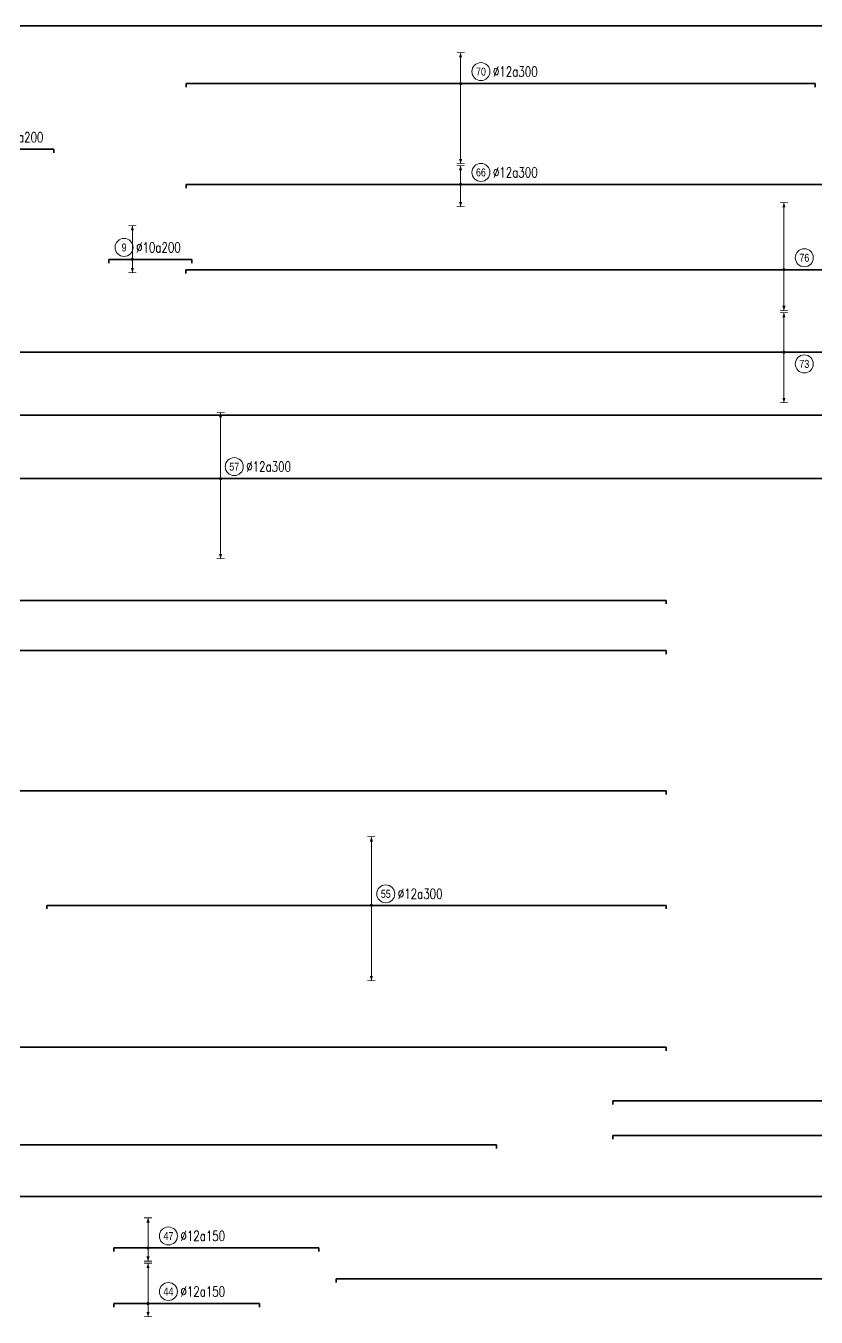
# Model space of a CAD drawing. Header units: millimetres. Extents: x -415354 to 883813, y -531490 to 486716.
# Drawn here: x 82576 to 122074, y 980 to 65540 of the extents above; entities that cross this region are included whole.
import ezdxf
from ezdxf.enums import TextEntityAlignment as Align

# ---------------------------------------------------------------- set-up
doc = ezdxf.new("R2010")
doc.units = ezdxf.units.MM
doc.header["$MEASUREMENT"] = 0
for name, color, linetype, lineweight in [('NDC_S_DIM', 1, 'Continuous', 15), ('NDC_S_REBAR', 4, 'Continuous', 35), ('NDC_S_VN TEXT', 7, 'Continuous', 20)]:
    doc.layers.add(name, color=color, linetype=linetype, lineweight=lineweight)
doc.styles.add('ARIAL', font='arial.ttf', dxfattribs={"width": 0.8})
doc.styles.add('NDC_EN TXT', font='romans.shx', dxfattribs={"width": 0.8})

# ---------------------------------------------------------------- blocks, each defined once
blk = doc.blocks.new('*U178')
h = blk.add_hatch(color=6)
edge = h.paths.add_edge_path()
edge.add_arc((-2.99, 0), 0.3, 0, 360)
at = {"layer": 'NDC_S_DIM', "color": 8}
for q in [(-2.99, 16.78), (-2.99, -10.21)]:
    blk.add_line((-2.99, 0), q, dxfattribs=at)
for points in [[(-3.99, 16.78, 0.2, 0.2, 0), (-1.99, 16.78, 0, 0, 0)], [(-3.99, -10.21, 0.2, 0.2, 0), (-1.99, -10.21, 0, 0, 0)]]:
    blk.add_lwpolyline(points, format="xyseb", dxfattribs=at)
at = {"layer": 'NDC_S_DIM'}
blk.add_circle((2.1, 3), 2.25, dxfattribs=at)
at = {"layer": 'NDC_S_DIM', "color": 6}
blk.add_circle((-2.99, 0), 0.3, dxfattribs=at)
at = {"layer": 'NDC_S_DIM', "color": 8}
for points in [[(-3.39, 15.58), (-2.99, 16.78), (-2.59, 15.58)], [(-3.39, -9.01), (-2.99, -10.21), (-2.59, -9.01)]]:
    blk.add_solid(points, dxfattribs=at)
at = {"layer": 'NDC_S_REBAR'}
for p, q in [((0, 0), (-152.41, 0)), ((-152.41, 0), (-152.41, -0.9)), ((0, 0), (465.04, 0)), ((-152.41, -0.9), (-152.41, -0.9))]:
    blk.add_line(p, q, dxfattribs=at)
at = {"layer": 'NDC_S_VN TEXT', "style": 'ARIAL', "width": 0.8}
blk.add_attdef('KHT', text='', height=2, dxfattribs=at).set_placement((2.1, 3), align=Align.MIDDLE_CENTER)
at = {"layer": 'NDC_S_VN TEXT', "color": 3, "style": 'NDC_EN TXT', "width": 0.75}
blk.add_attdef('DKT', (5.1, 1.75), '', height=2.5, dxfattribs=at)
blk = doc.blocks.new('*U179')
h = blk.add_hatch(color=6)
edge = h.paths.add_edge_path()
edge.add_arc((-2.99, 0), 0.3, 0, 360)
at = {"layer": 'NDC_S_DIM', "color": 8}
for q in [(-2.99, 9.9), (-2.99, -12.61)]:
    blk.add_line((-2.99, 0), q, dxfattribs=at)
for points in [[(-3.99, 9.9, 0.2, 0.2, 0), (-1.99, 9.9, 0, 0, 0)], [(-3.99, -12.61, 0.2, 0.2, 0), (-1.99, -12.61, 0, 0, 0)]]:
    blk.add_lwpolyline(points, format="xyseb", dxfattribs=at)
at = {"layer": 'NDC_S_DIM', "color": 6}
blk.add_circle((-2.99, 0), 0.3, dxfattribs=at)
at = {"layer": 'NDC_S_DIM'}
blk.add_circle((2.1, -2.92), 2.25, dxfattribs=at)
at = {"layer": 'NDC_S_DIM', "color": 8}
for points in [[(-3.39, 8.7), (-2.99, 9.9), (-2.59, 8.7)], [(-3.39, -11.41), (-2.99, -12.61), (-2.59, -11.41)]]:
    blk.add_solid(points, dxfattribs=at)
at = {"layer": 'NDC_S_REBAR'}
for q in [(-477.16, 0), (465.04, 0)]:
    blk.add_line((0, 0), q, dxfattribs=at)
at = {"layer": 'NDC_S_VN TEXT', "style": 'ARIAL', "width": 0.8}
blk.add_attdef('KHT', text='', height=2, dxfattribs=at).set_placement((2.1, -2.92), align=Align.MIDDLE_CENTER)
at = {"layer": 'NDC_S_VN TEXT', "color": 3, "style": 'NDC_EN TXT', "width": 0.75}
blk.add_attdef('DKT', (5.1, -4.17), '', height=2.5, dxfattribs=at)
blk = doc.blocks.new('*U180')
h = blk.add_hatch(color=6)
edge = h.paths.add_edge_path()
edge.add_arc((-9, 0), 0.3, 0, 360)
at = {"layer": 'NDC_S_DIM', "color": 8}
for q in [(-9, 16.49), (-9, -20.01)]:
    blk.add_line((-9, 0), q, dxfattribs=at)
for points in [[(-10, 16.49, 0.2, 0.2, 0), (-8, 16.49, 0, 0, 0)], [(-10, -20.01, 0.2, 0.2, 0), (-8, -20.01, 0, 0, 0)]]:
    blk.add_lwpolyline(points, format="xyseb", dxfattribs=at)
at = {"layer": 'NDC_S_DIM'}
blk.add_circle((-5.58, 3), 2.25, dxfattribs=at)
at = {"layer": 'NDC_S_DIM', "color": 6}
blk.add_circle((-9, 0), 0.3, dxfattribs=at)
at = {"layer": 'NDC_S_DIM', "color": 8}
for points in [[(-9.4, 15.29), (-9, 16.49), (-8.6, 15.29)], [(-9.4, -18.81), (-9, -20.01), (-8.6, -18.81)]]:
    blk.add_solid(points, dxfattribs=at)
at = {"layer": 'NDC_S_REBAR'}
for q in [(-270.14, 0), (201.31, 0)]:
    blk.add_line((0, 0), q, dxfattribs=at)
at = {"layer": 'NDC_S_VN TEXT', "style": 'ARIAL', "width": 0.8}
blk.add_attdef('KHT', text='', height=2, dxfattribs=at).set_placement((-5.58, 3), align=Align.MIDDLE_CENTER)
at = {"layer": 'NDC_S_VN TEXT', "color": 3, "style": 'NDC_EN TXT', "width": 0.75}
blk.add_attdef('DKT', (-2.58, 1.75), '', height=2.5, dxfattribs=at)
blk = doc.blocks.new('*U168')
h = blk.add_hatch(color=6)
edge = h.paths.add_edge_path()
edge.add_arc((-2.99, 0), 0.3, 0, 360)
at = {"layer": 'NDC_S_DIM', "color": 8}
for q in [(-2.99, 11.16), (-2.99, -7.09)]:
    blk.add_line((-2.99, 0), q, dxfattribs=at)
for points in [[(-3.99, 11.16, 0.2, 0.2, 0), (-1.99, 11.16, 0, 0, 0)], [(-3.99, -7.09, 0.2, 0.2, 0), (-1.99, -7.09, 0, 0, 0)]]:
    blk.add_lwpolyline(points, format="xyseb", dxfattribs=at)
at = {"layer": 'NDC_S_DIM'}
blk.add_circle((2.1, 3), 2.25, dxfattribs=at)
at = {"layer": 'NDC_S_DIM', "color": 6}
blk.add_circle((-2.99, 0), 0.3, dxfattribs=at)
at = {"layer": 'NDC_S_DIM', "color": 8}
for points in [[(-3.39, 9.96), (-2.99, 11.16), (-2.59, 9.96)], [(-3.39, -5.89), (-2.99, -7.09), (-2.59, -5.89)]]:
    blk.add_solid(points, dxfattribs=at)
at = {"layer": 'NDC_S_REBAR'}
for p, q in [((0, 0), (-98.24, 0)), ((-98.24, 0), (-98.24, -0.9)), ((0, 0), (202.46, 0)), ((202.46, 0), (202.46, -0.9)), ((-98.24, -0.9), (-98.24, -0.9)), ((202.46, -0.9), (202.46, -0.9))]:
    blk.add_line(p, q, dxfattribs=at)
at = {"layer": 'NDC_S_VN TEXT', "style": 'ARIAL', "width": 0.8}
blk.add_attdef('KHT', text='', height=2, dxfattribs=at).set_placement((2.1, 3), align=Align.MIDDLE_CENTER)
at = {"layer": 'NDC_S_VN TEXT', "color": 3, "style": 'NDC_EN TXT', "width": 0.75}
blk.add_attdef('DKT', (5.1, 1.75), '', height=2.5, dxfattribs=at)
blk = doc.blocks.new('*U171')
at = {"layer": 'NDC_S_REBAR'}
for p, q in [((0, 0), (470.92, 0)), ((470.92, 0), (470.92, -0.9)), ((470.92, -0.9), (470.92, -0.9))]:
    blk.add_line(p, q, dxfattribs=at)
at = {"layer": 'NDC_S_VN TEXT', "style": 'ARIAL', "width": 0.8}
blk.add_attdef('KHT', text='', height=2, dxfattribs=at).set_placement((2.1, 3), align=Align.MIDDLE_CENTER)
at = {"layer": 'NDC_S_VN TEXT', "color": 3, "style": 'NDC_EN TXT', "width": 0.75}
blk.add_attdef('DKT', (5.1, 1.75), '', height=2.5, dxfattribs=at)
blk = doc.blocks.new('*U169')
at = {"layer": 'NDC_S_REBAR'}
for p, q in [((0, 0), (333.25, 0)), ((333.25, 0), (333.25, -0.9)), ((333.25, -0.9), (333.25, -0.9))]:
    blk.add_line(p, q, dxfattribs=at)
at = {"layer": 'NDC_S_VN TEXT', "style": 'ARIAL', "width": 0.8}
blk.add_attdef('KHT', text='', height=2, dxfattribs=at).set_placement((-32.97, 3), align=Align.MIDDLE_CENTER)
at = {"layer": 'NDC_S_VN TEXT', "color": 3, "style": 'NDC_EN TXT', "width": 0.75}
blk.add_attdef('DKT', (-29.97, 1.75), '', height=2.5, dxfattribs=at)
blk = doc.blocks.new('*U165')
h = blk.add_hatch(color=6)
edge = h.paths.add_edge_path()
edge.add_arc((0, 0), 0.3, 0, 360)
at = {"layer": 'NDC_S_DIM', "color": 8}
for q in [(0, 27.51), (0, -9.49)]:
    blk.add_line((0, 0), q, dxfattribs=at)
for points in [[(-1, 27.51, 0.2, 0.2, 0), (1, 27.51, 0, 0, 0)], [(-1, -9.49, 0.2, 0.2, 0), (1, -9.49, 0, 0, 0)]]:
    blk.add_lwpolyline(points, format="xyseb", dxfattribs=at)
at = {"layer": 'NDC_S_DIM'}
blk.add_circle((4.35, 3), 2.25, dxfattribs=at)
at = {"layer": 'NDC_S_DIM', "color": 6}
blk.add_circle((0, 0), 0.3, dxfattribs=at)
at = {"layer": 'NDC_S_DIM', "color": 8}
for points in [[(-0.4, 26.31), (0, 27.51), (0.4, 26.31)], [(-0.4, -8.29), (0, -9.49), (0.4, -8.29)]]:
    blk.add_solid(points, dxfattribs=at)
at = {"layer": 'NDC_S_REBAR'}
for p, q in [((0, 0), (-127.85, 0)), ((-127.85, 0), (-127.85, -0.9)), ((0, 0), (117.85, 0)), ((117.85, 0), (117.85, -0.9)), ((-127.85, -0.9), (-127.85, -0.9)), ((117.85, -0.9), (117.85, -0.9))]:
    blk.add_line(p, q, dxfattribs=at)
at = {"layer": 'NDC_S_VN TEXT', "style": 'ARIAL', "width": 0.8}
blk.add_attdef('KHT', text='', height=2, dxfattribs=at).set_placement((4.35, 3), align=Align.MIDDLE_CENTER)
at = {"layer": 'NDC_S_VN TEXT', "color": 3, "style": 'NDC_EN TXT', "width": 0.75}
blk.add_attdef('DKT', (7.35, 1.75), '', height=2.5, dxfattribs=at)
blk = doc.blocks.new('*U163')
h = blk.add_hatch(color=6)
edge = h.paths.add_edge_path()
edge.add_arc((-8.49, 0), 0.3, 0, 360)
at = {"layer": 'NDC_S_DIM', "color": 8}
for q in [(-8.49, 17.17), (-8.49, -18.83)]:
    blk.add_line((-8.49, 0), q, dxfattribs=at)
for points in [[(-9.49, 17.17, 0.2, 0.2, 0), (-7.49, 17.17, 0, 0, 0)], [(-9.49, -18.83, 0.2, 0.2, 0), (-7.49, -18.83, 0, 0, 0)]]:
    blk.add_lwpolyline(points, format="xyseb", dxfattribs=at)
at = {"layer": 'NDC_S_DIM'}
blk.add_circle((-4.89, 2.89), 2.25, dxfattribs=at)
at = {"layer": 'NDC_S_DIM', "color": 6}
blk.add_circle((-8.49, 0), 0.3, dxfattribs=at)
at = {"layer": 'NDC_S_DIM', "color": 8}
for points in [[(-8.89, 15.97), (-8.49, 17.17), (-8.09, 15.97)], [(-8.89, -17.63), (-8.49, -18.83), (-8.09, -17.63)]]:
    blk.add_solid(points, dxfattribs=at)
at = {"layer": 'NDC_S_REBAR'}
for p, q in [((0, 0), (-89.57, 0)), ((-89.57, 0), (-89.57, -0.9)), ((0, 0), (65.13, 0)), ((65.13, 0), (65.13, -0.9)), ((-89.57, -0.9), (-89.57, -0.9)), ((65.13, -0.9), (65.13, -0.9))]:
    blk.add_line(p, q, dxfattribs=at)
at = {"layer": 'NDC_S_VN TEXT', "style": 'ARIAL', "width": 0.8}
blk.add_attdef('KHT', text='', height=2, dxfattribs=at).set_placement((-4.89, 2.89), align=Align.MIDDLE_CENTER)
at = {"layer": 'NDC_S_VN TEXT', "color": 3, "style": 'NDC_EN TXT', "width": 0.75}
blk.add_attdef('DKT', (-1.89, 1.64), '', height=2.5, dxfattribs=at)
blk = doc.blocks.new('*U162')
at = {"layer": 'NDC_S_REBAR'}
blk.add_line((0, 0), (626.48, 0), dxfattribs=at)
at = {"layer": 'NDC_S_VN TEXT', "style": 'ARIAL', "width": 0.8}
blk.add_attdef('KHT', text='', height=2, dxfattribs=at).set_placement((4.31, 3.17), align=Align.MIDDLE_CENTER)
at = {"layer": 'NDC_S_VN TEXT', "color": 3, "style": 'NDC_EN TXT', "width": 0.75}
blk.add_attdef('DKT', (7.31, 1.92), '', height=2.5, dxfattribs=at)
blk = doc.blocks.new('*U90')
h = blk.add_hatch(color=6)
edge = h.paths.add_edge_path()
edge.add_arc((-2.99, 0), 0.3, 0, 360)
at = {"layer": 'NDC_S_DIM', "color": 8}
for q in [(-2.99, 7.74), (-2.99, -20)]:
    blk.add_line((-2.99, 0), q, dxfattribs=at)
for points in [[(-3.99, 7.74, 0.2, 0.2, 0), (-1.99, 7.74, 0, 0, 0)], [(-3.99, -20, 0.2, 0.2, 0), (-1.99, -20, 0, 0, 0)]]:
    blk.add_lwpolyline(points, format="xyseb", dxfattribs=at)
at = {"layer": 'NDC_S_DIM'}
blk.add_circle((2.1, 3), 2.25, dxfattribs=at)
at = {"layer": 'NDC_S_DIM', "color": 6}
blk.add_circle((-2.99, 0), 0.3, dxfattribs=at)
at = {"layer": 'NDC_S_DIM', "color": 8}
for points in [[(-3.39, 6.54), (-2.99, 7.74), (-2.59, 6.54)], [(-3.39, -18.8), (-2.99, -20), (-2.59, -18.8)]]:
    blk.add_solid(points, dxfattribs=at)
at = {"layer": 'NDC_S_REBAR'}
for p, q in [((0, 0), (-71.6, 0)), ((-71.6, 0), (-71.6, -0.9)), ((0, 0), (85.59, 0)), ((85.59, 0), (85.59, -0.9)), ((-71.6, -0.9), (-71.6, -0.9)), ((85.59, -0.9), (85.59, -0.9))]:
    blk.add_line(p, q, dxfattribs=at)
at = {"layer": 'NDC_S_VN TEXT', "style": 'ARIAL', "width": 0.8}
blk.add_attdef('KHT', text='', height=2, dxfattribs=at).set_placement((2.1, 3), align=Align.MIDDLE_CENTER)
at = {"layer": 'NDC_S_VN TEXT', "color": 3, "style": 'NDC_EN TXT', "width": 0.75}
blk.add_attdef('DKT', (5.1, 1.75), '', height=2.5, dxfattribs=at)
blk = doc.blocks.new('*U233')
at = {"layer": 'NDC_S_REBAR'}
blk.add_line((0, 0), (590.17, 0), dxfattribs=at)
at = {"layer": 'NDC_S_VN TEXT', "style": 'ARIAL', "width": 0.8}
blk.add_attdef('KHT', text='', height=2, dxfattribs=at).set_placement((2.1, 3), align=Align.MIDDLE_CENTER)
at = {"layer": 'NDC_S_VN TEXT', "color": 3, "style": 'NDC_EN TXT', "width": 0.75}
blk.add_attdef('DKT', (5.1, 1.75), '', height=2.5, dxfattribs=at)
blk = doc.blocks.new('*U253')
h = blk.add_hatch(color=6)
edge = h.paths.add_edge_path()
edge.add_arc((0, 0), 0.3, 0, 360)
at = {"layer": 'NDC_S_DIM', "color": 8}
for q in [(0, 20.66), (0, -34.34)]:
    blk.add_line((0, 0), q, dxfattribs=at)
for points in [[(-1, 20.66, 0.2, 0.2, 0), (1, 20.66, 0, 0, 0)], [(-1, -34.34, 0.2, 0.2, 0), (1, -34.34, 0, 0, 0)]]:
    blk.add_lwpolyline(points, format="xyseb", dxfattribs=at)
at = {"layer": 'NDC_S_DIM'}
blk.add_circle((2.74, 3), 2.25, dxfattribs=at)
at = {"layer": 'NDC_S_DIM', "color": 6}
blk.add_circle((0, 0), 0.3, dxfattribs=at)
at = {"layer": 'NDC_S_DIM', "color": 8}
for points in [[(-0.4, 19.46), (0, 20.66), (0.4, 19.46)], [(-0.4, -33.14), (0, -34.34), (0.4, -33.14)]]:
    blk.add_solid(points, dxfattribs=at)
at = {"layer": 'NDC_S_REBAR'}
for p, q in [((0, 0), (-11.72, 0)), ((-11.72, 0), (-11.72, -0.9)), ((0, 0), (19.48, 0)), ((19.48, 0), (19.48, -0.9)), ((-11.72, -0.9), (-11.72, -0.9)), ((19.48, -0.9), (19.48, -0.9))]:
    blk.add_line(p, q, dxfattribs=at)
at = {"layer": 'NDC_S_VN TEXT', "style": 'ARIAL', "width": 0.8}
blk.add_attdef('KHT', text='', height=2, dxfattribs=at).set_placement((2.74, 3), align=Align.MIDDLE_CENTER)
at = {"layer": 'NDC_S_VN TEXT', "color": 3, "style": 'NDC_EN TXT', "width": 0.75}
blk.add_attdef('DKT', (5.74, 1.75), '', height=2.5, dxfattribs=at)
blk = doc.blocks.new('*U267')
at = {"layer": 'NDC_S_REBAR'}
blk.add_line((0, 0), (538.88, 0), dxfattribs=at)
at = {"layer": 'NDC_S_VN TEXT', "style": 'ARIAL', "width": 0.8}
blk.add_attdef('KHT', text='', height=2, dxfattribs=at).set_placement((-32.97, 3), align=Align.MIDDLE_CENTER)
at = {"layer": 'NDC_S_VN TEXT', "color": 3, "style": 'NDC_EN TXT', "width": 0.75}
blk.add_attdef('DKT', (-29.97, 1.75), '', height=2.5, dxfattribs=at)
blk = doc.blocks.new('*U869')
h = blk.add_hatch(color=6)
edge = h.paths.add_edge_path()
edge.add_arc((0, 0), 0.3, 0, 360)
at = {"layer": 'NDC_S_DIM', "color": 8}
for q in [(0, 8.45), (0, -3.3)]:
    blk.add_line((0, 0), q, dxfattribs=at)
for points in [[(-1, 8.45, 0.2, 0.2, 0), (1, 8.45, 0, 0, 0)], [(-1, -3.3, 0.2, 0.2, 0), (1, -3.3, 0, 0, 0)]]:
    blk.add_lwpolyline(points, format="xyseb", dxfattribs=at)
at = {"layer": 'NDC_S_DIM'}
blk.add_circle((-2.07, 3), 2.25, dxfattribs=at)
at = {"layer": 'NDC_S_DIM', "color": 6}
blk.add_circle((0, 0), 0.3, dxfattribs=at)
at = {"layer": 'NDC_S_DIM', "color": 8}
for points in [[(-0.4, 7.25), (0, 8.45), (0.4, 7.25)], [(-0.4, -2.1), (0, -3.3), (0.4, -2.1)]]:
    blk.add_solid(points, dxfattribs=at)
at = {"layer": 'NDC_S_REBAR'}
for p, q in [((0, 0), (-5.85, 0)), ((-5.85, 0), (-5.85, -0.9)), ((0, 0), (14.85, 0)), ((14.85, 0), (14.85, -0.9)), ((-5.85, -0.9), (-5.85, -0.9)), ((14.85, -0.9), (14.85, -0.9))]:
    blk.add_line(p, q, dxfattribs=at)
at = {"layer": 'NDC_S_VN TEXT', "style": 'ARIAL', "width": 0.8}
blk.add_attdef('KHT', text='', height=2, dxfattribs=at).set_placement((-2.07, 3), align=Align.MIDDLE_CENTER)
at = {"layer": 'NDC_S_VN TEXT', "color": 3, "style": 'NDC_EN TXT', "width": 0.75}
blk.add_attdef('DKT', (0.93, 1.75), '', height=2.5, dxfattribs=at)
blk = doc.blocks.new('*U871')
h = blk.add_hatch(color=6)
edge = h.paths.add_edge_path()
edge.add_arc((-2.99, 0), 0.3, 0, 360)
at = {"layer": 'NDC_S_DIM', "color": 8}
for q in [(-2.99, 4.7), (-2.99, -5.56)]:
    blk.add_line((-2.99, 0), q, dxfattribs=at)
for points in [[(-3.99, 4.7, 0.2, 0.2, 0), (-1.99, 4.7, 0, 0, 0)], [(-3.99, -5.56, 0.2, 0.2, 0), (-1.99, -5.56, 0, 0, 0)]]:
    blk.add_lwpolyline(points, format="xyseb", dxfattribs=at)
at = {"layer": 'NDC_S_DIM'}
blk.add_circle((2.1, 3), 2.25, dxfattribs=at)
at = {"layer": 'NDC_S_DIM', "color": 6}
blk.add_circle((-2.99, 0), 0.3, dxfattribs=at)
at = {"layer": 'NDC_S_DIM', "color": 8}
for points in [[(-3.39, 3.5), (-2.99, 4.7), (-2.59, 3.5)], [(-3.39, -4.36), (-2.99, -5.56), (-2.59, -4.36)]]:
    blk.add_solid(points, dxfattribs=at)
at = {"layer": 'NDC_S_REBAR'}
for p, q in [((0, 0), (-71.6, 0)), ((-71.6, 0), (-71.6, -0.9)), ((0, 0), (105, 0)), ((105, 0), (105, -0.9)), ((-71.6, -0.9), (-71.6, -0.9)), ((105, -0.9), (105, -0.9))]:
    blk.add_line(p, q, dxfattribs=at)
at = {"layer": 'NDC_S_VN TEXT', "style": 'ARIAL', "width": 0.8}
blk.add_attdef('KHT', text='', height=2, dxfattribs=at).set_placement((2.1, 3), align=Align.MIDDLE_CENTER)
at = {"layer": 'NDC_S_VN TEXT', "color": 3, "style": 'NDC_EN TXT', "width": 0.75}
blk.add_attdef('DKT', (5.1, 1.75), '', height=2.5, dxfattribs=at)
blk = doc.blocks.new('*U873')
h = blk.add_hatch(color=6)
edge = h.paths.add_edge_path()
edge.add_arc((-2.99, 0), 0.3, 0, 360)
at = {"layer": 'NDC_S_DIM', "color": 8}
for q in [(-2.99, 10.07), (-2.99, -3.31)]:
    blk.add_line((-2.99, 0), q, dxfattribs=at)
for points in [[(-3.99, 10.07, 0.2, 0.2, 0), (-1.99, 10.07, 0, 0, 0)], [(-3.99, -3.31, 0.2, 0.2, 0), (-1.99, -3.31, 0, 0, 0)]]:
    blk.add_lwpolyline(points, format="xyseb", dxfattribs=at)
at = {"layer": 'NDC_S_DIM'}
blk.add_circle((2.1, 3), 2.25, dxfattribs=at)
at = {"layer": 'NDC_S_DIM', "color": 6}
blk.add_circle((-2.99, 0), 0.3, dxfattribs=at)
at = {"layer": 'NDC_S_DIM', "color": 8}
for points in [[(-3.39, 8.87), (-2.99, 10.07), (-2.59, 8.87)], [(-3.39, -2.11), (-2.99, -3.31), (-2.59, -2.11)]]:
    blk.add_solid(points, dxfattribs=at)
at = {"layer": 'NDC_S_REBAR'}
for p, q in [((0, 0), (-11.51, 0)), ((-11.51, 0), (-11.51, -0.9)), ((0, 0), (24.83, 0)), ((24.83, 0), (24.83, -0.9)), ((-11.51, -0.9), (-11.51, -0.9)), ((24.83, -0.9), (24.83, -0.9))]:
    blk.add_line(p, q, dxfattribs=at)
at = {"layer": 'NDC_S_VN TEXT', "style": 'ARIAL', "width": 0.8}
blk.add_attdef('KHT', text='', height=2, dxfattribs=at).set_placement((2.1, 3), align=Align.MIDDLE_CENTER)
at = {"layer": 'NDC_S_VN TEXT', "color": 3, "style": 'NDC_EN TXT', "width": 0.75}
blk.add_attdef('DKT', (5.1, 1.75), '', height=2.5, dxfattribs=at)
blk = doc.blocks.new('*U874')
h = blk.add_hatch(color=6)
edge = h.paths.add_edge_path()
edge.add_arc((-2.99, 0), 0.3, 0, 360)
at = {"layer": 'NDC_S_DIM', "color": 8}
for q in [(-2.99, 7.55), (-2.99, -3.31)]:
    blk.add_line((-2.99, 0), q, dxfattribs=at)
for points in [[(-3.99, 7.55, 0.2, 0.2, 0), (-1.99, 7.55, 0, 0, 0)], [(-3.99, -3.31, 0.2, 0.2, 0), (-1.99, -3.31, 0, 0, 0)]]:
    blk.add_lwpolyline(points, format="xyseb", dxfattribs=at)
at = {"layer": 'NDC_S_DIM'}
blk.add_circle((2.1, 3), 2.25, dxfattribs=at)
at = {"layer": 'NDC_S_DIM', "color": 6}
blk.add_circle((-2.99, 0), 0.3, dxfattribs=at)
at = {"layer": 'NDC_S_DIM', "color": 8}
for points in [[(-3.39, 6.35), (-2.99, 7.55), (-2.59, 6.35)], [(-3.39, -2.11), (-2.99, -3.31), (-2.59, -2.11)]]:
    blk.add_solid(points, dxfattribs=at)
at = {"layer": 'NDC_S_REBAR'}
for p, q in [((0, 0), (-11.51, 0)), ((-11.51, 0), (-11.51, -0.9)), ((0, 0), (39.69, 0)), ((39.69, 0), (39.69, -0.9)), ((-11.51, -0.9), (-11.51, -0.9)), ((39.69, -0.9), (39.69, -0.9))]:
    blk.add_line(p, q, dxfattribs=at)
at = {"layer": 'NDC_S_VN TEXT', "style": 'ARIAL', "width": 0.8}
blk.add_attdef('KHT', text='', height=2, dxfattribs=at).set_placement((2.1, 3), align=Align.MIDDLE_CENTER)
at = {"layer": 'NDC_S_VN TEXT', "color": 3, "style": 'NDC_EN TXT', "width": 0.75}
blk.add_attdef('DKT', (5.1, 1.75), '', height=2.5, dxfattribs=at)
blk = doc.blocks.new('*U875')
h = blk.add_hatch(color=6)
edge = h.paths.add_edge_path()
edge.add_arc((0, 0), 0.3, 0, 360)
at = {"layer": 'NDC_S_DIM', "color": 8}
for q in [(0, 7.53), (0, -4.47)]:
    blk.add_line((0, 0), q, dxfattribs=at)
for points in [[(-1, 7.53, 0.2, 0.2, 0), (1, 7.53, 0, 0, 0)], [(-1, -4.47, 0.2, 0.2, 0), (1, -4.47, 0, 0, 0)]]:
    blk.add_lwpolyline(points, format="xyseb", dxfattribs=at)
at = {"layer": 'NDC_S_DIM'}
blk.add_circle((4.35, 3), 2.25, dxfattribs=at)
at = {"layer": 'NDC_S_DIM', "color": 6}
blk.add_circle((0, 0), 0.3, dxfattribs=at)
at = {"layer": 'NDC_S_DIM', "color": 8}
for points in [[(-0.4, 6.33), (0, 7.53), (0.4, 6.33)], [(-0.4, -3.27), (0, -4.47), (0.4, -3.27)]]:
    blk.add_solid(points, dxfattribs=at)
at = {"layer": 'NDC_S_REBAR'}
for p, q in [((0, 0), (-81.39, 0)), ((-81.39, 0), (-81.39, -0.9)), ((0, 0), (65.86, 0)), ((65.86, 0), (65.86, -0.9)), ((-81.39, -0.9), (-81.39, -0.9)), ((65.86, -0.9), (65.86, -0.9))]:
    blk.add_line(p, q, dxfattribs=at)
at = {"layer": 'NDC_S_VN TEXT', "style": 'ARIAL', "width": 0.8}
blk.add_attdef('KHT', text='', height=2, dxfattribs=at).set_placement((4.35, 3), align=Align.MIDDLE_CENTER)
at = {"layer": 'NDC_S_VN TEXT', "color": 3, "style": 'NDC_EN TXT', "width": 0.75}
blk.add_attdef('DKT', (7.35, 1.75), '', height=2.5, dxfattribs=at)
blk = doc.blocks.new('*U877')
h = blk.add_hatch(color=6)
edge = h.paths.add_edge_path()
edge.add_arc((0, 0), 0.3, 0, 360)
at = {"layer": 'NDC_S_DIM', "color": 8}
for q in [(0, 3.68), (0, -4.47)]:
    blk.add_line((0, 0), q, dxfattribs=at)
for points in [[(-1, 3.68, 0.2, 0.2, 0), (1, 3.68, 0, 0, 0)], [(-1, -4.47, 0.2, 0.2, 0), (1, -4.47, 0, 0, 0)]]:
    blk.add_lwpolyline(points, format="xyseb", dxfattribs=at)
at = {"layer": 'NDC_S_DIM'}
blk.add_circle((4.35, 3), 2.25, dxfattribs=at)
at = {"layer": 'NDC_S_DIM', "color": 6}
blk.add_circle((0, 0), 0.3, dxfattribs=at)
at = {"layer": 'NDC_S_DIM', "color": 8}
for points in [[(-0.4, 2.48), (0, 3.68), (0.4, 2.48)], [(-0.4, -3.27), (0, -4.47), (0.4, -3.27)]]:
    blk.add_solid(points, dxfattribs=at)
at = {"layer": 'NDC_S_REBAR'}
for p, q in [((0, 0), (-81.39, 0)), ((-81.39, 0), (-81.39, -0.9)), ((0, 0), (30.86, 0)), ((30.86, 0), (30.86, -0.9)), ((-81.39, -0.9), (-81.39, -0.9)), ((30.86, -0.9), (30.86, -0.9))]:
    blk.add_line(p, q, dxfattribs=at)
at = {"layer": 'NDC_S_VN TEXT', "style": 'ARIAL', "width": 0.8}
blk.add_attdef('KHT', text='', height=2, dxfattribs=at).set_placement((4.35, 3), align=Align.MIDDLE_CENTER)
at = {"layer": 'NDC_S_VN TEXT', "color": 3, "style": 'NDC_EN TXT', "width": 0.75}
blk.add_attdef('DKT', (7.35, 1.75), '', height=2.5, dxfattribs=at)
blk = doc.blocks.new('*U882')
h = blk.add_hatch(color=6)
edge = h.paths.add_edge_path()
edge.add_arc((-2.99, 0), 0.3, 0, 360)
at = {"layer": 'NDC_S_DIM', "color": 8}
for q in [(-2.99, 4.46), (-2.99, -7.04)]:
    blk.add_line((-2.99, 0), q, dxfattribs=at)
for points in [[(-3.99, 4.46, 0.2, 0.2, 0), (-1.99, 4.46, 0, 0, 0)], [(-3.99, -7.04, 0.2, 0.2, 0), (-1.99, -7.04, 0, 0, 0)]]:
    blk.add_lwpolyline(points, format="xyseb", dxfattribs=at)
at = {"layer": 'NDC_S_DIM'}
blk.add_circle((2.1, 3), 2.25, dxfattribs=at)
at = {"layer": 'NDC_S_DIM', "color": 6}
blk.add_circle((-2.99, 0), 0.3, dxfattribs=at)
at = {"layer": 'NDC_S_DIM', "color": 8}
for points in [[(-3.39, 3.26), (-2.99, 4.46), (-2.59, 3.26)], [(-3.39, -5.84), (-2.99, -7.04), (-2.59, -5.84)]]:
    blk.add_solid(points, dxfattribs=at)
at = {"layer": 'NDC_S_REBAR'}
for p, q in [((0, 0), (-78.24, 0)), ((-78.24, 0), (-78.24, -0.9)), ((0, 0), (202.46, 0)), ((202.46, 0), (202.46, -0.9)), ((-78.24, -0.9), (-78.24, -0.9)), ((202.46, -0.9), (202.46, -0.9))]:
    blk.add_line(p, q, dxfattribs=at)
at = {"layer": 'NDC_S_VN TEXT', "style": 'ARIAL', "width": 0.8}
blk.add_attdef('KHT', text='', height=2, dxfattribs=at).set_placement((2.1, 3), align=Align.MIDDLE_CENTER)
at = {"layer": 'NDC_S_VN TEXT', "color": 3, "style": 'NDC_EN TXT', "width": 0.75}
blk.add_attdef('DKT', (5.1, 1.75), '', height=2.5, dxfattribs=at)
blk = doc.blocks.new('*U883')
h = blk.add_hatch(color=6)
edge = h.paths.add_edge_path()
edge.add_arc((-2.99, 0), 0.3, 0, 360)
at = {"layer": 'NDC_S_DIM', "color": 8}
for q in [(-2.99, 23.04), (-2.99, -6.46)]:
    blk.add_line((-2.99, 0), q, dxfattribs=at)
for points in [[(-3.99, 23.04, 0.2, 0.2, 0), (-1.99, 23.04, 0, 0, 0)], [(-3.99, -6.46, 0.2, 0.2, 0), (-1.99, -6.46, 0, 0, 0)]]:
    blk.add_lwpolyline(points, format="xyseb", dxfattribs=at)
at = {"layer": 'NDC_S_DIM'}
blk.add_circle((2.1, 3), 2.25, dxfattribs=at)
at = {"layer": 'NDC_S_DIM', "color": 6}
blk.add_circle((-2.99, 0), 0.3, dxfattribs=at)
at = {"layer": 'NDC_S_DIM', "color": 8}
for points in [[(-3.39, 21.84), (-2.99, 23.04), (-2.59, 21.84)], [(-3.39, -5.26), (-2.99, -6.46), (-2.59, -5.26)]]:
    blk.add_solid(points, dxfattribs=at)
at = {"layer": 'NDC_S_REBAR'}
for p, q in [((0, 0), (-143.74, 0)), ((-143.74, 0), (-143.74, -0.9)), ((0, 0), (202.46, 0)), ((202.46, 0), (202.46, -0.9)), ((-143.74, -0.9), (-143.74, -0.9)), ((202.46, -0.9), (202.46, -0.9))]:
    blk.add_line(p, q, dxfattribs=at)
at = {"layer": 'NDC_S_VN TEXT', "style": 'ARIAL', "width": 0.8}
blk.add_attdef('KHT', text='', height=2, dxfattribs=at).set_placement((2.1, 3), align=Align.MIDDLE_CENTER)
at = {"layer": 'NDC_S_VN TEXT', "color": 3, "style": 'NDC_EN TXT', "width": 0.75}
blk.add_attdef('DKT', (5.1, 1.75), '', height=2.5, dxfattribs=at)

msp = doc.modelspace()

# ---------------------------------------------------------------- block references
at = {"xscale": 200, "yscale": 200, "zscale": 200}
for name, p in [('*U162', (75703.3, 65539.7)), ('*U233', (16335.7, 46078.7)), ('*U171', (20386.1, 14474.2)), ('*U169', (39443.2, 9592.2)), ('*U267', (39443.2, 7015))]:
    msp.add_blockref(name, p, dxfattribs=at)
for name, p, values in [('*U90', (104900.7, 62649.8), {'KHT': '70', 'DKT': '%%c12a300'}), ('*U253', (80073.6, 59368.6), {'KHT': '8', 'DKT': '%%c10a200'}), ('*U871', (104900.7, 57611), {'KHT': '66', 'DKT': '%%c12a300'}), ('*U869', (87899.8, 53860.1), {'KHT': '9', 'DKT': '%%c10a200'}), ('*U180', (94107.9, 42901.9), {'KHT': '57', 'DKT': '%%c12a300'}), ('*U168', (74077.5, 36817.5), {'KHT': '52', 'DKT': '%%c12a300'}), ('*U882', (74077.5, 34307.4), {'KHT': '51', 'DKT': '%%c12a300'}), ('*U883', (74077.5, 27292.1), {'KHT': '49', 'DKT': '%%c12a300'}), ('*U163', (101543.9, 21566.5), {'KHT': '55', 'DKT': '%%c12a300'}), ('*U875', (128197.3, 11793), {'KHT': '59', 'DKT': '%%c12a300'}), ('*U877', (128197.3, 10063.8), {'KHT': '58', 'DKT': '%%c12a300'}), ('*U165', (123650.2, 2898), {'KHT': '56', 'DKT': '%%c12a300'}), ('*U874', (89282.6, 4439.5), {'KHT': '47', 'DKT': '%%c12a150'}), ('*U873', (89282.6, 1662.8), {'KHT': '44', 'DKT': '%%c12a150'})]:
    msp.add_blockref(name, p, dxfattribs=at).add_auto_attribs(values)
ref = msp.add_blockref('*U178', (121061.9, 53344.9), dxfattribs=dict(xscale=200, yscale=200, zscale=200))
ref.add_attrib('KHT', '76', dxfattribs={"layer": 'NDC_S_VN TEXT', "height": 400, "style": 'ARIAL', "width": 0.8}).set_placement((121481.6, 53944.9), align=Align.MIDDLE_CENTER)
ref = msp.add_blockref('*U179', (121061.9, 49223), dxfattribs=dict(xscale=200, yscale=200, zscale=200))
ref.add_attrib('KHT', '73', dxfattribs={"layer": 'NDC_S_VN TEXT', "height": 400, "style": 'ARIAL', "width": 0.8}).set_placement((121481.6, 48638.7), align=Align.MIDDLE_CENTER)

doc.saveas('drawing.dxf')
